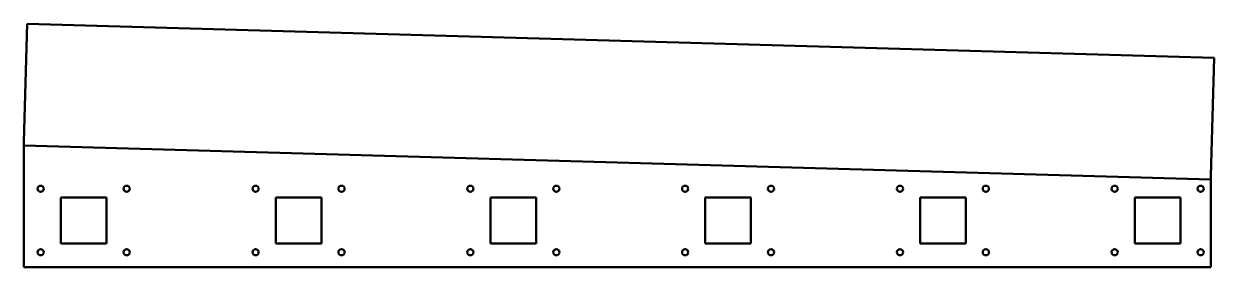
# Model space of a CAD drawing. Header units: millimetres. Extents: x 0 to 1053, y 0 to 215.
import ezdxf

# ---------------------------------------------------------------- set-up
doc = ezdxf.new("R2010")
doc.units = ezdxf.units.MM
for name, color, linetype, lineweight in [('IV_BEND', 7, 'Continuous', 50), ('IV_INTERIOR_PROFILES', 7, 'Continuous', 50), ('IV_OUTER_PROFILE', 7, 'Continuous', 50)]:
    doc.layers.add(name, color=color, linetype=linetype, lineweight=lineweight)

msp = doc.modelspace()

# ---------------------------------------------------------------- linework, layer by layer
at = {"layer": 'IV_BEND'}
msp.add_line((0, 107.4), (1050, 77.4), dxfattribs=at)
at = {"layer": 'IV_INTERIOR_PROFILES'}
for p, q in [((32.7, 21), (32.7, 61.5)), ((32.7, 61.5), (73.2, 61.5)), ((73.2, 61.5), (73.2, 21)), ((222.8, 21), (222.8, 61.5)), ((222.8, 61.5), (263.2, 61.5)), ((263.2, 61.5), (263.2, 21)), ((412.8, 21), (412.8, 61.5)), ((412.8, 61.5), (453.2, 61.5)), ((453.2, 61.5), (453.2, 21)), ((602.7, 21), (602.7, 61.5)), ((602.7, 61.5), (643.2, 61.5)), ((643.2, 61.5), (643.2, 21)), ((792.8, 21), (792.8, 61.5)), ((792.8, 61.5), (833.2, 61.5)), ((833.2, 61.5), (833.2, 21)), ((982.7, 21), (982.7, 61.5)), ((982.7, 61.5), (1023.2, 61.5)), ((1023.2, 61.5), (1023.2, 21)), ((73.2, 21), (32.7, 21)), ((263.2, 21), (222.8, 21)), ((453.2, 21), (412.8, 21)), ((643.2, 21), (602.7, 21)), ((833.2, 21), (792.8, 21)), ((1023.2, 21), (982.7, 21))]:
    msp.add_line(p, q, dxfattribs=at)
for centre in [(15, 69.2), (91, 69.2), (205, 69.2), (281, 69.2), (395, 69.2), (471, 69.2), (585, 69.2), (661, 69.2), (775, 69.2), (851, 69.2), (965, 69.2), (1041, 69.2), (15, 13.2), (91, 13.2), (205, 13.2), (281, 13.2), (395, 13.2), (471, 13.2), (585, 13.2), (661, 13.2), (775, 13.2), (851, 13.2), (965, 13.2), (1041, 13.2)]:
    msp.add_circle(centre, 2.75, dxfattribs=at)
at = {"layer": 'IV_OUTER_PROFILE'}
for p, q in [((0, 110.6), (3, 214.9)), ((3, 214.9), (1053, 184.9)), ((1053, 184.9), (1050, 80.6)), ((0, 104.2), (0, 110.6)), ((0, 0), (0, 104.2)), ((1050, 80.6), (1050, 74.2)), ((1050, 74.2), (1050, 0)), ((1050, 0), (0, 0))]:
    msp.add_line(p, q, dxfattribs=at)

doc.saveas('drawing.dxf')
